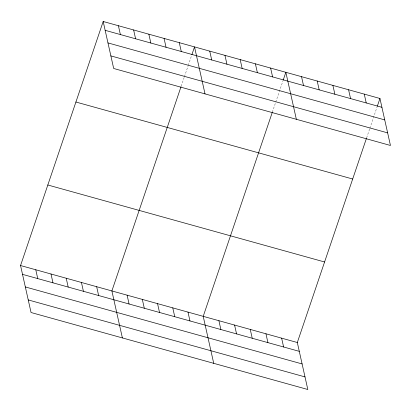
<?xml version="1.0" encoding="UTF-8"?>
<svg xmlns="http://www.w3.org/2000/svg" width="411" height="411" viewBox="0 0 411 411"><rect width="100%" height="100%" fill="white"/><g stroke="black" fill="none" stroke-linecap="round" stroke-linejoin="round"><path stroke-width="0.31" stroke-dasharray="2.06 1.54" d="M181.184 86.269L184.215 77.325M184.416 76.729L188.053 65.991M188.253 65.39L191.685 55.254M272.313 112.275L275.545 102.729M275.745 102.134L283.02 80.659M366.617 137.855L369.643 128.905M369.849 128.309L377.118 106.834"/><path stroke-width="0.62" d="M366.412 138.45L297.317 342.517L307.818 389.505L31.051 312.519L20.55 265.532L103.182 21.495L379.949 98.481L390.45 145.468L113.683 68.483L103.182 21.495M180.979 86.87L111.884 290.937L122.386 337.924M191.891 54.653L194.516 46.9L205.017 93.888M272.313 112.275L203.214 316.342L213.72 363.329M283.22 80.063L285.845 72.305L296.352 119.293M377.319 106.238L379.949 98.481M105.154 30.322L381.922 107.312M107.97 42.914L384.737 119.904M110.872 55.891L387.635 132.876M75.912 102.026L352.679 179.016M47.82 184.996L324.582 261.987M20.55 265.532L297.317 342.517M22.523 274.358L299.29 351.348M25.338 286.95L302.106 363.941M28.241 299.927L305.003 376.913M364.264 94.119L366.237 102.95M348.579 89.757L350.552 98.583M332.895 85.396L334.873 94.222M317.215 81.034L319.188 89.86M301.53 76.667L303.503 85.498M270.623 68.072L272.596 76.903M255.401 63.839L257.378 72.665M240.178 59.605L242.156 68.431M224.961 55.367L226.934 64.198M281.633 338.155L283.605 346.982M209.738 51.134L211.711 59.965M265.948 333.794L267.921 342.62M250.263 329.432L252.236 338.258M179.294 42.667L181.266 51.493M234.583 325.065L236.556 333.896M164.071 38.434L166.044 47.26M218.899 320.703L220.871 329.535M148.849 34.195L150.822 43.027M133.626 29.962L135.599 38.793M187.991 312.108L189.964 320.934M118.404 25.729L120.377 34.555M172.769 307.875L174.742 316.701M157.547 303.637L159.525 312.468M142.324 299.403L144.302 308.235M127.107 295.17L129.08 304.001M96.662 286.703L98.635 295.53M81.44 282.465L83.412 291.296M66.217 278.232L68.19 287.063M50.995 273.998L52.968 282.825M35.772 269.765L37.745 278.591"/></g></svg>
